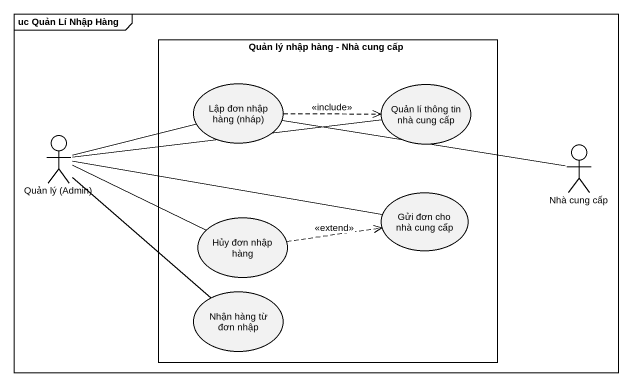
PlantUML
@startuml
mainframe uc Quản Lí Nhập Hàng
rectangle "Quản lý nhập hàng - Nhà cung cấp" as Quản_lý_nhập_hàng_Nhà_cung {
  usecase "Lập đơn nhập hàng (nháp)" as Lập_đơn_nhập_hàng_nháp
  usecase "Quản lí thông tin nhà cung cấp" as Quản_lí_thông_tin_nhà_cung
  usecase "Gửi đơn cho nhà cung cấp" as Gửi_đơn_cho_nhà_cung_cấp
  usecase "Hủy đơn nhập hàng" as Hủy_đơn_nhập_hàng
  usecase "Nhận hàng từ đơn nhập" as Nhận_hàng_từ_đơn_nhập
}
actor "Quản lý (Admin)" as Quản_lý_Admin
actor "Nhà cung cấp" as Nhà_cung_cấp
Lập_đơn_nhập_hàng_nháp .right.> Quản_lí_thông_tin_nhà_cung : <<include>>
Quản_lý_Admin -right- Lập_đơn_nhập_hàng_nháp
Quản_lý_Admin -right- Quản_lí_thông_tin_nhà_cung
Quản_lý_Admin -right- Gửi_đơn_cho_nhà_cung_cấp
Quản_lý_Admin -right- Hủy_đơn_nhập_hàng
Quản_lý_Admin -- Nhận_hàng_từ_đơn_nhập
Nhà_cung_cấp -left- Lập_đơn_nhập_hàng_nháp
Hủy_đơn_nhập_hàng .right.> Gửi_đơn_cho_nhà_cung_cấp : <<extend>>
@enduml
